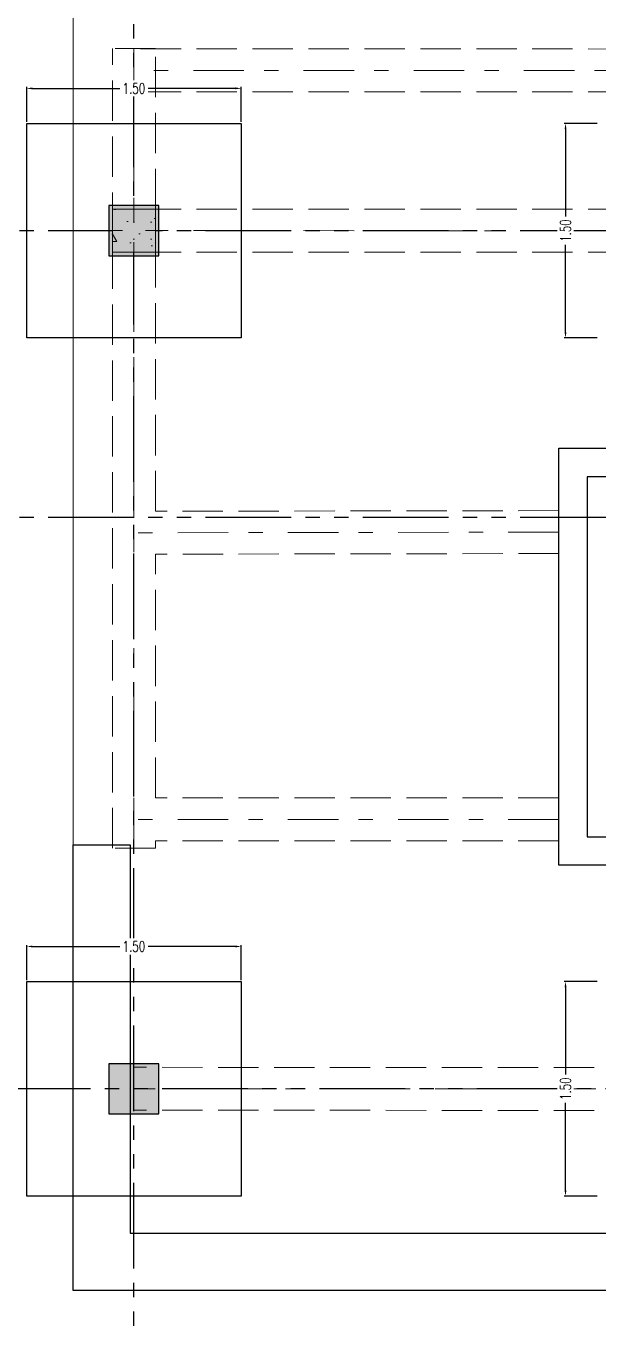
# Model space of a CAD drawing. Header units: metres. Extents: x -6.1 to 26.1, y -10.1 to 14.1.
# Drawn here: x -0.76 to 3.25, y -1.65 to 7.43 of the extents above; entities that cross this region are included whole.
import ezdxf

# ---------------------------------------------------------------- set-up
doc = ezdxf.new("R2010")
doc.units = ezdxf.units.M
doc.header["$MEASUREMENT"] = 0
for name, pattern in [('Xref_Arq. PB$0$Línea Oculta', [0.391222, 0.282222, -0.109]), ('Xref_Arq. PB$0$Punto & Raya', [0.670278, 0.352778, -0.176389, 0, -0.141111]), ('Xref_Arq. PB$0$Wipeout_Contour', [1, 0, -1]), ('Xref_Cimentación$0$Xr-Muroscontencion$0$HIDDEN', [0.375, 0.25, -0.125]), ('Xref_Ejes$0$ACAD_ISO05W100', [33, 24, -3, 0, -3, 0, -3])]:
    doc.linetypes.add(name, pattern=pattern)
for name, color, linetype in [('Xref_Arq. PB$0$Estructura - Forjados', 7, 'Continuous'), ('Xref_Arq. PB$0$Estructura - Vigas y Pilares', 7, 'Continuous'), ('Xref_Cimentación$0$00-ZA', 2, 'Continuous'), ('Xref_Cimentación$0$Cerramiento', 11, 'Continuous'), ('Xref_Cimentación$0$Xref_Pedestales$0$COLUM. PB', 140, 'Continuous'), ('Xref_Ejes$0$00-EJES', 1, 'Xref_Ejes$0$ACAD_ISO05W100')]:
    doc.layers.add(name, color=color, linetype=linetype)
for name, color, linetype, lineweight in [('Xref_Arq. PB$0$Estructura - Forjados_Pluma_Nº__1', 7, 'Continuous', 13), ('Xref_Arq. PB$0$Estructura - Vigas y Pilares_Pluma_Nº__20', 1, 'Continuous', 0), ('Xref_Arq. PB$0$Estructura - Vigas y Pilares_Pluma_Nº__28', 7, 'Continuous', 18)]:
    doc.layers.add(name, color=color, linetype=linetype, lineweight=lineweight)
for name, color, linetype, lineweight, true_color in [('Xref_Arq. PB$0$Estructura - Vigas y Pilares_Pluma_Nº__170', 7, 'Continuous', 13, 0x9f9f00), ('Xref_Arq. PB$0$Estructura - Vigas y Pilares_Pluma_Nº__69', 7, 'Continuous', 13, 0x6a6a6a), ('Xref_Arq. PB$0$Estructura - Vigas y Pilares_Pluma_Nº__90', 7, 'Continuous', 13, 0x6a6a6a)]:
    doc.layers.add(name, color=color, linetype=linetype, lineweight=lineweight, true_color=true_color)
doc.styles.add('Xref_Cimentación$0$Xr-Muroscontencion$0$Romans', font='romans.shx', dxfattribs={"width": 0.7})
doc.dimstyles.new('Xref_Cimentación$0$Xr-Muroscontencion$0$D20', dxfattribs={"dimtxt": 0.05, "dimasz": 0.04, "dimexe": 0.01, "dimexo": 0.01, "dimgap": 0.01, "dimtad": 0, "dimdec": 3, "dimzin": 1, "dimdsep": 46, "dimtxsty": 'Xref_Cimentación$0$Xr-Muroscontencion$0$Romans', "dimcen": 2.5, "dimclrd": 1, "dimclre": 8, "dimclrt": 7, "dimadec": 0, "dimazin": 0, "dimtfac": 1, "dimtdec": 3, "dimtmove": 1, "dimatfit": 1, "dimfxl": 1, "dimtfill": 1, "dimarcsym": 0})

# ---------------------------------------------------------------- blocks, each defined once
blk = doc.blocks.new('Xref_Ejes')
at = {"layer": 'Xref_Ejes$0$00-EJES', "ltscale": 0.025}
for p, q in [((0, -8.9568), (0, 12.9873)), ((-4.9997, 6), (24.997, 6)), ((-5, 3.9958), (24.9967, 3.9958)), ((24.9967, 0), (-5, 0))]:
    blk.add_line(p, q, dxfattribs=at)
blk = doc.blocks.new('Xref_Arq. PB$0$Forjado_2', base_point=(-11.0804, 18.5154))
at = {"layer": 'Xref_Arq. PB$0$Estructura - Forjados_Pluma_Nº__1', "linetype": 'Continuous', "flags": 128}
blk.add_lwpolyline([(-11.0804, 18.5154), (10.7361, 18.5154), (10.7514, 7.6041), (-11.0804, 7.6041)], close=True, dxfattribs=at)
blk = doc.blocks.new('Xref_Arq. PB$0$Pilar_1', base_point=(-10.6546, 15.0139))
at = {"color": 254, "linetype": 'Xref_Arq. PB$0$Wipeout_Contour', "lineweight": 0, "ltscale": 73.68612}
blk.add_wipeout([(-10.5046, 15.1639), (-10.8046, 15.1639), (-10.8046, 14.8639), (-10.5046, 14.8639)], dxfattribs=at).dxf.layer = 'Xref_Arq. PB$0$Estructura - Vigas y Pilares'
at = {"layer": 'Xref_Arq. PB$0$Estructura - Vigas y Pilares_Pluma_Nº__170', "linetype": 'Continuous'}
h = blk.add_hatch(dxfattribs=at)
h.set_pattern_fill('HORMIGÓN_ARMADO', color=256, style=0, pattern_type=2)
h.set_pattern_definition([(0, (0, 0), (0, 0.623538), [0.06, -0.3]), (0, (0.18, 0.3118), (0, 0.623538), [0.06, -0.3]), (60, (0, 0), (-0.54, 0.31177), [0.06, -0.3]), (60, (0.36, 0), (-0.54, 0.31177), [0.06, -0.3]), (120, (0.06, 0), (0.54, 0.31177), [0.06, -0.3]), (120, (0.42, 0), (0.54, 0.31177), [0.06, -0.3]), (0, (0, 0.06), (0, 0.12), [0, -0.12, 0, -0.18]), (45, (0.06, 0.06), (-0.0848528, 0.0848528), [0, -0.09, 0, -0.15])])
h.paths.add_polyline_path([(-10.5046, 15.1639), (-10.8046, 15.1639), (-10.8046, 14.8639), (-10.5046, 14.8639)])
at = {"layer": 'Xref_Arq. PB$0$Estructura - Vigas y Pilares_Pluma_Nº__20', "linetype": 'Continuous'}
for p, q in [((-10.6546, 15.0939), (-10.6546, 15.2439)), ((-10.7346, 15.0139), (-10.8846, 15.0139)), ((-10.5746, 15.0139), (-10.4246, 15.0139)), ((-10.6546, 14.9339), (-10.6546, 14.7839))]:
    blk.add_line(p, q, dxfattribs=at)
at = {"layer": 'Xref_Arq. PB$0$Estructura - Vigas y Pilares_Pluma_Nº__28', "linetype": 'Continuous'}
for p, q in [((-10.5046, 15.1639), (-10.8046, 15.1639)), ((-10.8046, 15.1639), (-10.8046, 14.8639)), ((-10.5046, 14.8639), (-10.5046, 15.1639)), ((-10.8046, 14.8639), (-10.5046, 14.8639))]:
    blk.add_line(p, q, dxfattribs=at)
blk = doc.blocks.new('Xref_Arq. PB$0$Viga_1', base_point=(-6.6546, 9.0119))
at = {"layer": 'Xref_Arq. PB$0$Estructura - Vigas y Pilares_Pluma_Nº__69', "linetype": 'Xref_Arq. PB$0$Punto & Raya'}
blk.add_line((-6.6546, 9.0119), (-10.6546, 9.0139), dxfattribs=at)
at = {"layer": 'Xref_Arq. PB$0$Estructura - Vigas y Pilares_Pluma_Nº__90', "linetype": 'Xref_Arq. PB$0$Línea Oculta'}
for p, q in [((-10.6545, 9.1639), (-10.6547, 8.8639)), ((-6.6545, 9.1619), (-10.6545, 9.1639)), ((-6.6545, 9.1619), (-6.6547, 8.8619)), ((-6.6547, 8.8619), (-10.6547, 8.8639))]:
    blk.add_line(p, q, dxfattribs=at)
blk = doc.blocks.new('Xref_Arq. PB$0$Viga_2', base_point=(-7.6847, 10.8973))
at = {"layer": 'Xref_Arq. PB$0$Estructura - Vigas y Pilares_Pluma_Nº__69', "linetype": 'Xref_Arq. PB$0$Punto & Raya'}
blk.add_line((-7.6847, 10.8973), (-10.6546, 10.8973), dxfattribs=at)
at = {"layer": 'Xref_Arq. PB$0$Estructura - Vigas y Pilares_Pluma_Nº__90', "linetype": 'Xref_Arq. PB$0$Línea Oculta'}
for p, q in [((-7.6847, 11.0473), (-10.5046, 11.0473)), ((-7.6847, 10.7473), (-10.5046, 10.7473))]:
    blk.add_line(p, q, dxfattribs=at)
blk = doc.blocks.new('Xref_Arq. PB$0$Viga_3', base_point=(-7.6847, 12.9062))
at = {"layer": 'Xref_Arq. PB$0$Estructura - Vigas y Pilares_Pluma_Nº__69', "linetype": 'Xref_Arq. PB$0$Punto & Raya'}
blk.add_line((-7.6847, 12.9062), (-10.6546, 12.9012), dxfattribs=at)
at = {"layer": 'Xref_Arq. PB$0$Estructura - Vigas y Pilares_Pluma_Nº__90', "linetype": 'Xref_Arq. PB$0$Línea Oculta'}
for p, q in [((-7.6849, 13.0562), (-10.5046, 13.0515)), ((-7.6844, 12.7562), (-10.5046, 12.7515))]:
    blk.add_line(p, q, dxfattribs=at)
blk = doc.blocks.new('Xref_Arq. PB$0$Viga_4', base_point=(-6.8046, 15.0134))
at = {"layer": 'Xref_Arq. PB$0$Estructura - Vigas y Pilares_Pluma_Nº__69', "linetype": 'Xref_Arq. PB$0$Punto & Raya'}
blk.add_line((-6.8046, 15.0134), (-10.6546, 15.0139), dxfattribs=at)
at = {"layer": 'Xref_Arq. PB$0$Estructura - Vigas y Pilares_Pluma_Nº__90', "linetype": 'Xref_Arq. PB$0$Línea Oculta'}
for p, q in [((-6.8046, 15.1634), (-10.5046, 15.1639)), ((-6.8046, 14.8634), (-10.5046, 14.8639))]:
    blk.add_line(p, q, dxfattribs=at)
blk = doc.blocks.new('Xref_Arq. PB$0$Viga_5', base_point=(-10.6546, 10.695))
at = {"layer": 'Xref_Arq. PB$0$Estructura - Vigas y Pilares_Pluma_Nº__69', "linetype": 'Xref_Arq. PB$0$Punto & Raya'}
blk.add_line((-10.6546, 10.695), (-10.6546, 16.2873), dxfattribs=at)
at = {"layer": 'Xref_Arq. PB$0$Estructura - Vigas y Pilares_Pluma_Nº__90', "linetype": 'Xref_Arq. PB$0$Línea Oculta'}
for p, q in [((-10.5046, 16.2873), (-10.8046, 16.2873)), ((-10.8046, 10.695), (-10.8046, 16.2873)), ((-10.5046, 15.1639), (-10.5046, 16.2873)), ((-10.5046, 13.0515), (-10.5046, 14.8639)), ((-10.5046, 11.0473), (-10.5046, 12.7515)), ((-10.5046, 10.695), (-10.5046, 10.7473)), ((-10.5046, 10.695), (-10.8046, 10.695))]:
    blk.add_line(p, q, dxfattribs=at)
blk = doc.blocks.new('Xref_Arq. PB$0$Viga_15', base_point=(-6.8046, 15.0134))
at = {"layer": 'Xref_Arq. PB$0$Estructura - Vigas y Pilares_Pluma_Nº__69', "linetype": 'Xref_Arq. PB$0$Punto & Raya'}
blk.add_line((-6.8046, 15.0134), (-10.6546, 15.0139), dxfattribs=at)
at = {"layer": 'Xref_Arq. PB$0$Estructura - Vigas y Pilares_Pluma_Nº__90', "linetype": 'Xref_Arq. PB$0$Línea Oculta'}
for p, q in [((-6.8046, 15.1634), (-10.5046, 15.1639)), ((-6.8046, 14.8634), (-10.5046, 14.8639))]:
    blk.add_line(p, q, dxfattribs=at)
blk = doc.blocks.new('Xref_Arq. PB$0$Viga_16', base_point=(-7.6847, 12.9062))
at = {"layer": 'Xref_Arq. PB$0$Estructura - Vigas y Pilares_Pluma_Nº__69', "linetype": 'Xref_Arq. PB$0$Punto & Raya'}
blk.add_line((-7.6847, 12.9062), (-10.6546, 12.9012), dxfattribs=at)
at = {"layer": 'Xref_Arq. PB$0$Estructura - Vigas y Pilares_Pluma_Nº__90', "linetype": 'Xref_Arq. PB$0$Línea Oculta'}
for p, q in [((-7.6849, 13.0562), (-10.5046, 13.0515)), ((-7.6844, 12.7562), (-10.5046, 12.7515))]:
    blk.add_line(p, q, dxfattribs=at)
blk = doc.blocks.new('Xref_Arq. PB$0$Viga_17', base_point=(-7.6847, 10.8973))
at = {"layer": 'Xref_Arq. PB$0$Estructura - Vigas y Pilares_Pluma_Nº__69', "linetype": 'Xref_Arq. PB$0$Punto & Raya'}
blk.add_line((-7.6847, 10.8973), (-10.6546, 10.8973), dxfattribs=at)
at = {"layer": 'Xref_Arq. PB$0$Estructura - Vigas y Pilares_Pluma_Nº__90', "linetype": 'Xref_Arq. PB$0$Línea Oculta'}
for p, q in [((-7.6847, 11.0473), (-10.5046, 11.0473)), ((-7.6847, 10.7473), (-10.5046, 10.7473))]:
    blk.add_line(p, q, dxfattribs=at)
blk = doc.blocks.new('Xref_Arq. PB$0$Viga_18', base_point=(-6.8046, 16.134))
at = {"layer": 'Xref_Arq. PB$0$Estructura - Vigas y Pilares_Pluma_Nº__69', "linetype": 'Xref_Arq. PB$0$Punto & Raya'}
blk.add_line((-6.8046, 16.134), (-10.6546, 16.1345), dxfattribs=at)
at = {"layer": 'Xref_Arq. PB$0$Estructura - Vigas y Pilares_Pluma_Nº__90', "linetype": 'Xref_Arq. PB$0$Línea Oculta'}
for p, q in [((-6.8046, 16.284), (-10.6546, 16.2845)), ((-10.6546, 16.2845), (-10.6546, 15.9845)), ((-6.8046, 16.284), (-6.8046, 15.984)), ((-6.8046, 15.984), (-10.6546, 15.9845))]:
    blk.add_line(p, q, dxfattribs=at)
blk = doc.blocks.new('Xref_Arq. PB')
for points in [[(2.9699, 4.4794), (4.1437, 4.4794), (4.1437, 1.5623), (2.9699, 1.5623), (2.9699, 4.4794)], [(3.9437, 4.2794), (3.1699, 4.2794), (3.1699, 1.7623), (3.943, 1.7623), (3.9437, 4.2794)], [(-0.4258, 1.7043), (-0.0258, 1.7043), (-0.0258, -1.0098), (21.006, -1.0098), (21.0148, 3.5281), (21.3991, 3.5263), (21.406, -1.4098), (-0.4258, -1.4098), (-0.4258, 1.7043)]]:
    blk.add_lwpolyline(points)
at = {"layer": 'Xref_Arq. PB$0$Estructura - Forjados', "linetype": 'Continuous'}
blk.add_blockref('Xref_Arq. PB$0$Forjado_2', (-0.4258, 9.5015), dxfattribs=at)
at = {"layer": 'Xref_Arq. PB$0$Estructura - Vigas y Pilares', "color": 251, "lineweight": 13, "true_color": 0x6a6a6a}
for name, p in [('Xref_Arq. PB$0$Viga_18', (3.85, 7.12)), ('Xref_Arq. PB$0$Viga_3', (2.9699, 3.8923)), ('Xref_Arq. PB$0$Viga_16', (2.9699, 3.8923)), ('Xref_Arq. PB$0$Viga_2', (2.9699, 1.8833)), ('Xref_Arq. PB$0$Viga_17', (2.9699, 1.8833)), ('Xref_Arq. PB$0$Viga_1', (4, -0.0021))]:
    blk.add_blockref(name, p, dxfattribs=at)
at = {"layer": 'Xref_Arq. PB$0$Estructura - Vigas y Pilares'}
blk.add_blockref('Xref_Arq. PB$0$Pilar_1', (0, 6), dxfattribs=at)
at = {"layer": 'Xref_Arq. PB$0$Estructura - Vigas y Pilares', "color": 251, "lineweight": 13, "true_color": 0x6a6a6a}
for name, p in [('Xref_Arq. PB$0$Viga_5', (0, 1.6811)), ('Xref_Arq. PB$0$Viga_4', (3.85, 5.9995)), ('Xref_Arq. PB$0$Viga_15', (3.85, 5.9995))]:
    blk.add_blockref(name, p, dxfattribs=at)
blk = doc.blocks.new('*U414')
at = {"ltscale": 0.025, "true_color": 0x636466}
h = blk.add_hatch(color=251, dxfattribs=at)
h.dxf.hatch_style = 1
h.paths.add_polyline_path([(-0.125, -0.075), (0.225, -0.075), (0.225, 0.275), (-0.125, 0.275)])
at = {"color": 251, "linetype": 'ByBlock', "ltscale": 0.025, "true_color": 0x636466}
blk.add_lwpolyline([(-0.125, -0.075), (0.225, -0.075), (0.225, 0.275), (-0.125, 0.275)], close=True, dxfattribs=at)
blk = doc.blocks.new('Xref_Cimentación$0$Xref_Pedestales')
at = {"layer": 'Xref_Cimentación$0$Xref_Pedestales$0$COLUM. PB', "ltscale": 0.025}
for p in [(-0.05, 5.9), (-0.05, -0.1)]:
    blk.add_blockref('*U414', p, dxfattribs=at)
blk = doc.blocks.new('*D485')
at = {"layer": 'Xref_Cimentación$0$00-ZA', "color": 8, "linetype": 'Xref_Cimentación$0$Xr-Muroscontencion$0$HIDDEN', "lineweight": -2, "transparency": 16777216}
for p, q in [((-0.75, 6.76), (-0.75, 7.0048)), ((0.75, 6.76), (0.75, 7.0048))]:
    blk.add_line(p, q, dxfattribs=at)
at = {"layer": 'Xref_Cimentación$0$00-ZA', "color": 1, "lineweight": -2, "transparency": 16777216}
for p, q in [((-0.71, 6.9948), (-0.0863, 6.9948)), ((0.71, 6.9948), (0.0862, 6.9948))]:
    blk.add_line(p, q, dxfattribs=at)
at = {"layer": 'Xref_Cimentación$0$00-ZA', "color": 1, "transparency": 16777216}
for points in [[(-0.71, 7.0015), (-0.71, 6.9881), (-0.75, 6.9948)], [(0.71, 7.0015), (0.71, 6.9881), (0.75, 6.9948)]]:
    blk.add_solid(points, dxfattribs=at)
at = {"layer": 'Xref_Cimentación$0$00-ZA', "color": 7, "transparency": 16777216, "insert": (0, 6.9948), "char_height": 0.075, "attachment_point": 5, "style": 'Xref_Cimentación$0$Xr-Muroscontencion$0$Romans', "bg_fill": 3, "box_fill_scale": 1.25, "bg_fill_color": 256, "bg_fill_true_color": 13158600, "bg_fill_transparency": 0}
blk.add_mtext('1.50', dxfattribs=at)
blk = doc.blocks.new('*D486')
at = {"layer": 'Xref_Cimentación$0$00-ZA', "color": 8, "linetype": 'Xref_Cimentación$0$Xr-Muroscontencion$0$HIDDEN', "lineweight": -2, "transparency": 16777216}
for p, q in [((3.24, 6.75), (3.0077, 6.75)), ((3.24, 5.25), (3.0077, 5.25))]:
    blk.add_line(p, q, dxfattribs=at)
at = {"layer": 'Xref_Cimentación$0$00-ZA', "color": 1, "lineweight": -2, "transparency": 16777216}
for p, q in [((3.0177, 6.71), (3.0177, 6.0863)), ((3.0177, 5.29), (3.0177, 5.9138))]:
    blk.add_line(p, q, dxfattribs=at)
at = {"layer": 'Xref_Cimentación$0$00-ZA', "color": 1, "transparency": 16777216}
for points in [[(3.0111, 6.71), (3.0244, 6.71), (3.0177, 6.75)], [(3.0111, 5.29), (3.0244, 5.29), (3.0177, 5.25)]]:
    blk.add_solid(points, dxfattribs=at)
at = {"layer": 'Xref_Cimentación$0$00-ZA', "color": 7, "transparency": 16777216, "insert": (3.0177, 6), "char_height": 0.075, "attachment_point": 5, "rotation": 90, "style": 'Xref_Cimentación$0$Xr-Muroscontencion$0$Romans', "bg_fill": 3, "box_fill_scale": 1.25, "bg_fill_color": 256, "bg_fill_true_color": 13158600, "bg_fill_transparency": 0}
blk.add_mtext('1.50', dxfattribs=at)
blk = doc.blocks.new('*D456')
at = {"layer": 'Xref_Cimentación$0$00-ZA', "color": 8, "linetype": 'Xref_Cimentación$0$Xr-Muroscontencion$0$HIDDEN', "lineweight": -2, "transparency": 16777216}
for p, q in [((-0.75, 0.76), (-0.75, 1.0048)), ((0.75, 0.76), (0.75, 1.0048))]:
    blk.add_line(p, q, dxfattribs=at)
at = {"layer": 'Xref_Cimentación$0$00-ZA', "color": 1, "lineweight": -2, "transparency": 16777216}
for p, q in [((-0.71, 0.9948), (-0.0863, 0.9948)), ((0.71, 0.9948), (0.0862, 0.9948))]:
    blk.add_line(p, q, dxfattribs=at)
at = {"layer": 'Xref_Cimentación$0$00-ZA', "color": 1, "transparency": 16777216}
for points in [[(-0.71, 1.0014), (-0.71, 0.9881), (-0.75, 0.9948)], [(0.71, 1.0014), (0.71, 0.9881), (0.75, 0.9948)]]:
    blk.add_solid(points, dxfattribs=at)
at = {"layer": 'Xref_Cimentación$0$00-ZA', "color": 7, "transparency": 16777216, "insert": (0, 0.9948), "char_height": 0.075, "attachment_point": 5, "style": 'Xref_Cimentación$0$Xr-Muroscontencion$0$Romans', "bg_fill": 3, "box_fill_scale": 1.25, "bg_fill_color": 256, "bg_fill_true_color": 13158600, "bg_fill_transparency": 0}
blk.add_mtext('1.50', dxfattribs=at)
blk = doc.blocks.new('*D457')
at = {"layer": 'Xref_Cimentación$0$00-ZA', "color": 8, "linetype": 'Xref_Cimentación$0$Xr-Muroscontencion$0$HIDDEN', "lineweight": -2, "transparency": 16777216}
for p, q in [((3.24, 0.75), (3.0077, 0.75)), ((3.24, -0.75), (3.0077, -0.75))]:
    blk.add_line(p, q, dxfattribs=at)
at = {"layer": 'Xref_Cimentación$0$00-ZA', "color": 1, "lineweight": -2, "transparency": 16777216}
for p, q in [((3.0177, 0.71), (3.0177, 0.0862)), ((3.0177, -0.71), (3.0177, -0.0862))]:
    blk.add_line(p, q, dxfattribs=at)
at = {"layer": 'Xref_Cimentación$0$00-ZA', "color": 1, "transparency": 16777216}
for points in [[(3.0111, 0.71), (3.0244, 0.71), (3.0177, 0.75)], [(3.0111, -0.71), (3.0244, -0.71), (3.0177, -0.75)]]:
    blk.add_solid(points, dxfattribs=at)
at = {"layer": 'Xref_Cimentación$0$00-ZA', "color": 7, "transparency": 16777216, "insert": (3.0177, 0), "char_height": 0.075, "attachment_point": 5, "rotation": 90, "style": 'Xref_Cimentación$0$Xr-Muroscontencion$0$Romans', "bg_fill": 3, "box_fill_scale": 1.25, "bg_fill_color": 256, "bg_fill_true_color": 13158600, "bg_fill_transparency": 0}
blk.add_mtext('1.50', dxfattribs=at)
blk = doc.blocks.new('Xref_Cimentación')
at = {"layer": 'Xref_Cimentación$0$00-ZA'}
for points in [[(-0.75, 6.75), (0.75, 6.75), (0.75, 5.25), (-0.75, 5.25), (-0.75, 6.75)], [(-0.75, 0.75), (0.75, 0.75), (0.75, -0.75), (-0.75, -0.75), (-0.75, 0.75)]]:
    blk.add_lwpolyline(points, dxfattribs=at)
at = {"layer": 'Xref_Cimentación$0$Cerramiento'}
blk.add_blockref('Xref_Cimentación$0$Xref_Pedestales', (0, 0), dxfattribs=at)
at = {"layer": 'Xref_Cimentación$0$00-ZA'}
for base, p1, p2, picture, middle in [((0.75, 6.9948), (-0.75, 6.75), (0.75, 6.75), '*D485', (0, 6.9948)), ((0.75, 0.9948), (-0.75, 0.75), (0.75, 0.75), '*D456', (0, 0.9948))]:
    dim = blk.add_linear_dim(base=base, p1=p1, p2=p2, dimstyle='Xref_Cimentación$0$Xr-Muroscontencion$0$D20', override={"dimtxt": 0.075, "dimdec": 2}, dxfattribs=at)
    dim.commit()
    dim.dimension.update_dxf_attribs({"geometry": picture, "text_midpoint": middle})
for base, p1, p2, picture, middle in [((3.0177, 5.25), (3.25, 6.75), (3.25, 5.25), '*D486', (3.0177, 6)), ((3.0177, -0.75), (3.25, 0.75), (3.25, -0.75), '*D457', (3.0177, 0))]:
    dim = blk.add_linear_dim(base=base, p1=p1, p2=p2, angle=90, dimstyle='Xref_Cimentación$0$Xr-Muroscontencion$0$D20', override={"dimtxt": 0.075, "dimdec": 2}, dxfattribs=at)
    dim.commit()
    dim.dimension.update_dxf_attribs({"geometry": picture, "text_midpoint": middle})

msp = doc.modelspace()

# ---------------------------------------------------------------- block references
msp.add_blockref('Xref_Ejes', (0, 0))

# ---------------------------------------------------------------- next in the draw order: block references
msp.add_blockref('Xref_Arq. PB', (0, 0))

# ---------------------------------------------------------------- next in the draw order: block references
msp.add_blockref('Xref_Cimentación', (0, 0))

doc.saveas('drawing.dxf')
